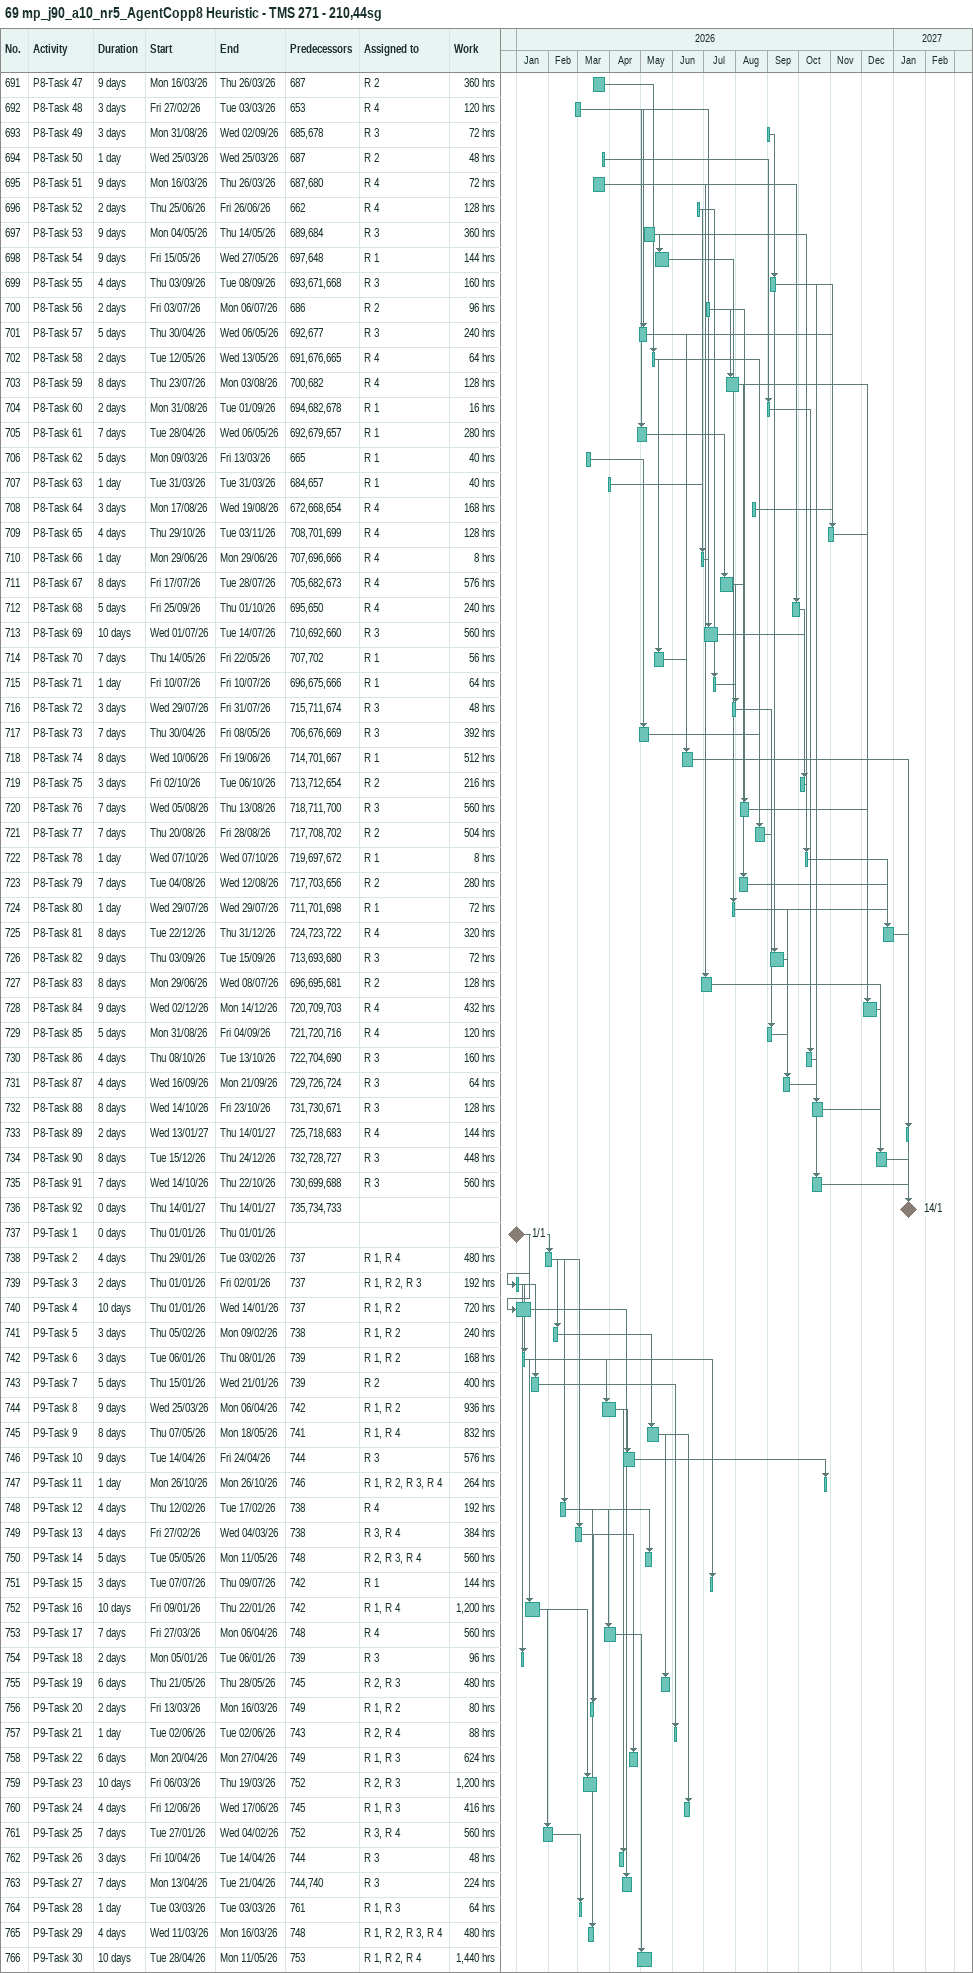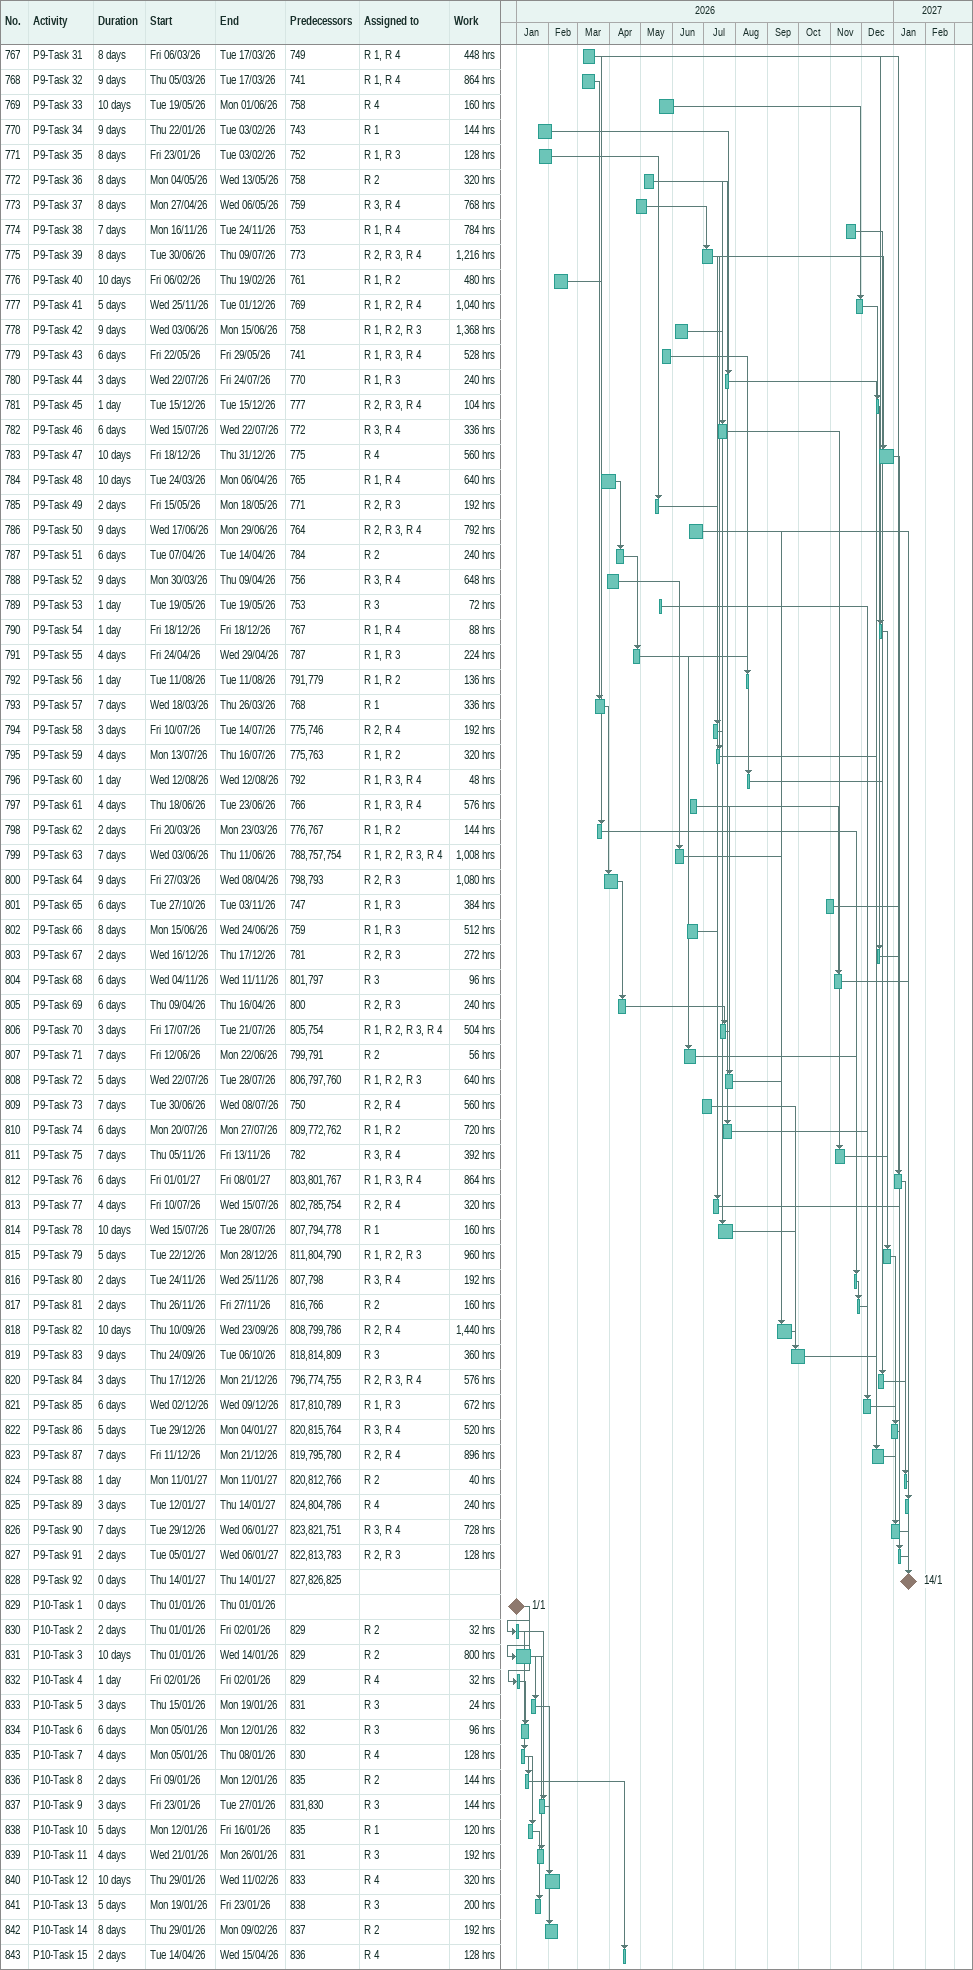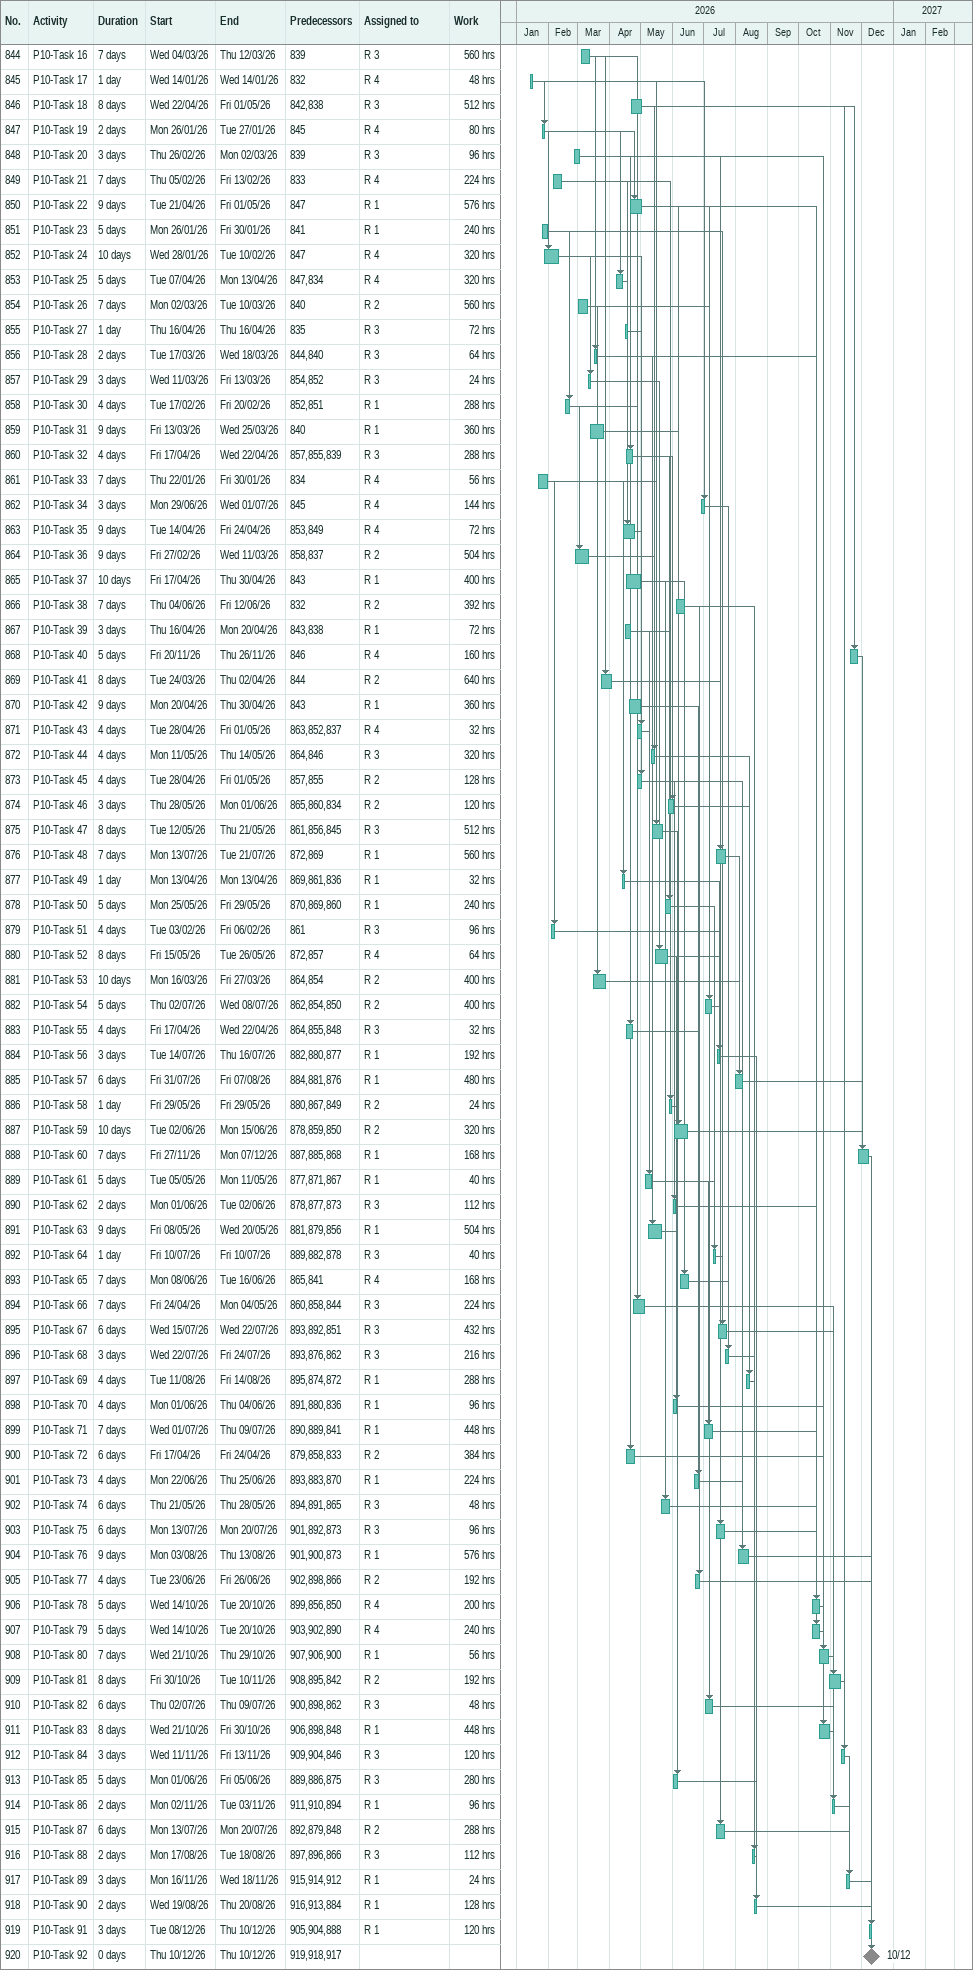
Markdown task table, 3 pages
69 mp_j90_a10_nr5_AgentCopp8 Heuristic - TMS 271 - 210,44sg

| ID | Task | Duration | Start | Finish | Predecessors | Resources | Work (h) |
|---|---|---|---|---|---|---|---|
| 691 | P8-Task 47 | 9d | 2026-03-16 | 2026-03-26 | 687 | R 2 | 360 |
| 692 | P8-Task 48 | 3d | 2026-02-27 | 2026-03-03 | 653 | R 4 | 120 |
| 693 | P8-Task 49 | 3d | 2026-08-31 | 2026-09-02 | 685, 678 | R 3 | 72 |
| 694 | P8-Task 50 | 1d | 2026-03-25 | 2026-03-25 | 687 | R 2 | 48 |
| 695 | P8-Task 51 | 9d | 2026-03-16 | 2026-03-26 | 687, 680 | R 4 | 72 |
| 696 | P8-Task 52 | 2d | 2026-06-25 | 2026-06-26 | 662 | R 4 | 128 |
| 697 | P8-Task 53 | 9d | 2026-05-04 | 2026-05-14 | 689, 684 | R 3 | 360 |
| 698 | P8-Task 54 | 9d | 2026-05-15 | 2026-05-27 | 697, 648 | R 1 | 144 |
| 699 | P8-Task 55 | 4d | 2026-09-03 | 2026-09-08 | 693, 671, 668 | R 3 | 160 |
| 700 | P8-Task 56 | 2d | 2026-07-03 | 2026-07-06 | 686 | R 2 | 96 |
| 701 | P8-Task 57 | 5d | 2026-04-30 | 2026-05-06 | 692, 677 | R 3 | 240 |
| 702 | P8-Task 58 | 2d | 2026-05-12 | 2026-05-13 | 691, 676, 665 | R 4 | 64 |
| 703 | P8-Task 59 | 8d | 2026-07-23 | 2026-08-03 | 700, 682 | R 4 | 128 |
| 704 | P8-Task 60 | 2d | 2026-08-31 | 2026-09-01 | 694, 682, 678 | R 1 | 16 |
| 705 | P8-Task 61 | 7d | 2026-04-28 | 2026-05-06 | 692, 679, 657 | R 1 | 280 |
| 706 | P8-Task 62 | 5d | 2026-03-09 | 2026-03-13 | 665 | R 1 | 40 |
| 707 | P8-Task 63 | 1d | 2026-03-31 | 2026-03-31 | 684, 657 | R 1 | 40 |
| 708 | P8-Task 64 | 3d | 2026-08-17 | 2026-08-19 | 672, 668, 654 | R 4 | 168 |
| 709 | P8-Task 65 | 4d | 2026-10-29 | 2026-11-03 | 708, 701, 699 | R 4 | 128 |
| 710 | P8-Task 66 | 1d | 2026-06-29 | 2026-06-29 | 707, 696, 666 | R 4 | 8 |
| 711 | P8-Task 67 | 8d | 2026-07-17 | 2026-07-28 | 705, 682, 673 | R 4 | 576 |
| 712 | P8-Task 68 | 5d | 2026-09-25 | 2026-10-01 | 695, 650 | R 4 | 240 |
| 713 | P8-Task 69 | 10d | 2026-07-01 | 2026-07-14 | 710, 692, 660 | R 3 | 560 |
| 714 | P8-Task 70 | 7d | 2026-05-14 | 2026-05-22 | 707, 702 | R 1 | 56 |
| 715 | P8-Task 71 | 1d | 2026-07-10 | 2026-07-10 | 696, 675, 666 | R 1 | 64 |
| 716 | P8-Task 72 | 3d | 2026-07-29 | 2026-07-31 | 715, 711, 674 | R 3 | 48 |
| 717 | P8-Task 73 | 7d | 2026-04-30 | 2026-05-08 | 706, 676, 669 | R 3 | 392 |
| 718 | P8-Task 74 | 8d | 2026-06-10 | 2026-06-19 | 714, 701, 667 | R 1 | 512 |
| 719 | P8-Task 75 | 3d | 2026-10-02 | 2026-10-06 | 713, 712, 654 | R 2 | 216 |
| 720 | P8-Task 76 | 7d | 2026-08-05 | 2026-08-13 | 718, 711, 700 | R 3 | 560 |
| 721 | P8-Task 77 | 7d | 2026-08-20 | 2026-08-28 | 717, 708, 702 | R 2 | 504 |
| 722 | P8-Task 78 | 1d | 2026-10-07 | 2026-10-07 | 719, 697, 672 | R 1 | 8 |
| 723 | P8-Task 79 | 7d | 2026-08-04 | 2026-08-12 | 717, 703, 656 | R 2 | 280 |
| 724 | P8-Task 80 | 1d | 2026-07-29 | 2026-07-29 | 711, 701, 698 | R 1 | 72 |
| 725 | P8-Task 81 | 8d | 2026-12-22 | 2026-12-31 | 724, 723, 722 | R 4 | 320 |
| 726 | P8-Task 82 | 9d | 2026-09-03 | 2026-09-15 | 713, 693, 680 | R 3 | 72 |
| 727 | P8-Task 83 | 8d | 2026-06-29 | 2026-07-08 | 696, 695, 681 | R 2 | 128 |
| 728 | P8-Task 84 | 9d | 2026-12-02 | 2026-12-14 | 720, 709, 703 | R 4 | 432 |
| 729 | P8-Task 85 | 5d | 2026-08-31 | 2026-09-04 | 721, 720, 716 | R 4 | 120 |
| 730 | P8-Task 86 | 4d | 2026-10-08 | 2026-10-13 | 722, 704, 690 | R 3 | 160 |
| 731 | P8-Task 87 | 4d | 2026-09-16 | 2026-09-21 | 729, 726, 724 | R 3 | 64 |
| 732 | P8-Task 88 | 8d | 2026-10-14 | 2026-10-23 | 731, 730, 671 | R 3 | 128 |
| 733 | P8-Task 89 | 2d | 2027-01-13 | 2027-01-14 | 725, 718, 683 | R 4 | 144 |
| 734 | P8-Task 90 | 8d | 2026-12-15 | 2026-12-24 | 732, 728, 727 | R 3 | 448 |
| 735 | P8-Task 91 | 7d | 2026-10-14 | 2026-10-22 | 730, 699, 688 | R 3 | 560 |
| 736 | P8-Task 92 | 0d | 2027-01-14 | 2027-01-14 | 735, 734, 733 |  |  |
| 737 | P9-Task 1 | 0d | 2026-01-01 | 2026-01-01 |  |  |  |
| 738 | P9-Task 2 | 4d | 2026-01-29 | 2026-02-03 | 737 | R 1, R 4 | 480 |
| 739 | P9-Task 3 | 2d | 2026-01-01 | 2026-01-02 | 737 | R 1, R 2, R 3 | 192 |
| 740 | P9-Task 4 | 10d | 2026-01-01 | 2026-01-14 | 737 | R 1, R 2 | 720 |
| 741 | P9-Task 5 | 3d | 2026-02-05 | 2026-02-09 | 738 | R 1, R 2 | 240 |
| 742 | P9-Task 6 | 3d | 2026-01-06 | 2026-01-08 | 739 | R 1, R 2 | 168 |
| 743 | P9-Task 7 | 5d | 2026-01-15 | 2026-01-21 | 739 | R 2 | 400 |
| 744 | P9-Task 8 | 9d | 2026-03-25 | 2026-04-06 | 742 | R 1, R 2 | 936 |
| 745 | P9-Task 9 | 8d | 2026-05-07 | 2026-05-18 | 741 | R 1, R 4 | 832 |
| 746 | P9-Task 10 | 9d | 2026-04-14 | 2026-04-24 | 744 | R 3 | 576 |
| 747 | P9-Task 11 | 1d | 2026-10-26 | 2026-10-26 | 746 | R 1, R 2, R 3, R 4 | 264 |
| 748 | P9-Task 12 | 4d | 2026-02-12 | 2026-02-17 | 738 | R 4 | 192 |
| 749 | P9-Task 13 | 4d | 2026-02-27 | 2026-03-04 | 738 | R 3, R 4 | 384 |
| 750 | P9-Task 14 | 5d | 2026-05-05 | 2026-05-11 | 748 | R 2, R 3, R 4 | 560 |
| 751 | P9-Task 15 | 3d | 2026-07-07 | 2026-07-09 | 742 | R 1 | 144 |
| 752 | P9-Task 16 | 10d | 2026-01-09 | 2026-01-22 | 742 | R 1, R 4 | 1200 |
| 753 | P9-Task 17 | 7d | 2026-03-27 | 2026-04-06 | 748 | R 4 | 560 |
| 754 | P9-Task 18 | 2d | 2026-01-05 | 2026-01-06 | 739 | R 3 | 96 |
| 755 | P9-Task 19 | 6d | 2026-05-21 | 2026-05-28 | 745 | R 2, R 3 | 480 |
| 756 | P9-Task 20 | 2d | 2026-03-13 | 2026-03-16 | 749 | R 1, R 2 | 80 |
| 757 | P9-Task 21 | 1d | 2026-06-02 | 2026-06-02 | 743 | R 2, R 4 | 88 |
| 758 | P9-Task 22 | 6d | 2026-04-20 | 2026-04-27 | 749 | R 1, R 3 | 624 |
| 759 | P9-Task 23 | 10d | 2026-03-06 | 2026-03-19 | 752 | R 2, R 3 | 1200 |
| 760 | P9-Task 24 | 4d | 2026-06-12 | 2026-06-17 | 745 | R 1, R 3 | 416 |
| 761 | P9-Task 25 | 7d | 2026-01-27 | 2026-02-04 | 752 | R 3, R 4 | 560 |
| 762 | P9-Task 26 | 3d | 2026-04-10 | 2026-04-14 | 744 | R 3 | 48 |
| 763 | P9-Task 27 | 7d | 2026-04-13 | 2026-04-21 | 744, 740 | R 3 | 224 |
| 764 | P9-Task 28 | 1d | 2026-03-03 | 2026-03-03 | 761 | R 1, R 3 | 64 |
| 765 | P9-Task 29 | 4d | 2026-03-11 | 2026-03-16 | 748 | R 1, R 2, R 3, R 4 | 480 |
| 766 | P9-Task 30 | 10d | 2026-04-28 | 2026-05-11 | 753 | R 1, R 2, R 4 | 1440 |
| 767 | P9-Task 31 | 8d | 2026-03-06 | 2026-03-17 | 749 | R 1, R 4 | 448 |
| 768 | P9-Task 32 | 9d | 2026-03-05 | 2026-03-17 | 741 | R 1, R 4 | 864 |
| 769 | P9-Task 33 | 10d | 2026-05-19 | 2026-06-01 | 758 | R 4 | 160 |
| 770 | P9-Task 34 | 9d | 2026-01-22 | 2026-02-03 | 743 | R 1 | 144 |
| 771 | P9-Task 35 | 8d | 2026-01-23 | 2026-02-03 | 752 | R 1, R 3 | 128 |
| 772 | P9-Task 36 | 8d | 2026-05-04 | 2026-05-13 | 758 | R 2 | 320 |
| 773 | P9-Task 37 | 8d | 2026-04-27 | 2026-05-06 | 759 | R 3, R 4 | 768 |
| 774 | P9-Task 38 | 7d | 2026-11-16 | 2026-11-24 | 753 | R 1, R 4 | 784 |
| 775 | P9-Task 39 | 8d | 2026-06-30 | 2026-07-09 | 773 | R 2, R 3, R 4 | 1216 |
| 776 | P9-Task 40 | 10d | 2026-02-06 | 2026-02-19 | 761 | R 1, R 2 | 480 |
| 777 | P9-Task 41 | 5d | 2026-11-25 | 2026-12-01 | 769 | R 1, R 2, R 4 | 1040 |
| 778 | P9-Task 42 | 9d | 2026-06-03 | 2026-06-15 | 758 | R 1, R 2, R 3 | 1368 |
| 779 | P9-Task 43 | 6d | 2026-05-22 | 2026-05-29 | 741 | R 1, R 3, R 4 | 528 |
| 780 | P9-Task 44 | 3d | 2026-07-22 | 2026-07-24 | 770 | R 1, R 3 | 240 |
| 781 | P9-Task 45 | 1d | 2026-12-15 | 2026-12-15 | 777 | R 2, R 3, R 4 | 104 |
| 782 | P9-Task 46 | 6d | 2026-07-15 | 2026-07-22 | 772 | R 3, R 4 | 336 |
| 783 | P9-Task 47 | 10d | 2026-12-18 | 2026-12-31 | 775 | R 4 | 560 |
| 784 | P9-Task 48 | 10d | 2026-03-24 | 2026-04-06 | 765 | R 1, R 4 | 640 |
| 785 | P9-Task 49 | 2d | 2026-05-15 | 2026-05-18 | 771 | R 2, R 3 | 192 |
| 786 | P9-Task 50 | 9d | 2026-06-17 | 2026-06-29 | 764 | R 2, R 3, R 4 | 792 |
| 787 | P9-Task 51 | 6d | 2026-04-07 | 2026-04-14 | 784 | R 2 | 240 |
| 788 | P9-Task 52 | 9d | 2026-03-30 | 2026-04-09 | 756 | R 3, R 4 | 648 |
| 789 | P9-Task 53 | 1d | 2026-05-19 | 2026-05-19 | 753 | R 3 | 72 |
| 790 | P9-Task 54 | 1d | 2026-12-18 | 2026-12-18 | 767 | R 1, R 4 | 88 |
| 791 | P9-Task 55 | 4d | 2026-04-24 | 2026-04-29 | 787 | R 1, R 3 | 224 |
| 792 | P9-Task 56 | 1d | 2026-08-11 | 2026-08-11 | 791, 779 | R 1, R 2 | 136 |
| 793 | P9-Task 57 | 7d | 2026-03-18 | 2026-03-26 | 768 | R 1 | 336 |
| 794 | P9-Task 58 | 3d | 2026-07-10 | 2026-07-14 | 775, 746 | R 2, R 4 | 192 |
| 795 | P9-Task 59 | 4d | 2026-07-13 | 2026-07-16 | 775, 763 | R 1, R 2 | 320 |
| 796 | P9-Task 60 | 1d | 2026-08-12 | 2026-08-12 | 792 | R 1, R 3, R 4 | 48 |
| 797 | P9-Task 61 | 4d | 2026-06-18 | 2026-06-23 | 766 | R 1, R 3, R 4 | 576 |
| 798 | P9-Task 62 | 2d | 2026-03-20 | 2026-03-23 | 776, 767 | R 1, R 2 | 144 |
| 799 | P9-Task 63 | 7d | 2026-06-03 | 2026-06-11 | 788, 757, 754 | R 1, R 2, R 3, R 4 | 1008 |
| 800 | P9-Task 64 | 9d | 2026-03-27 | 2026-04-08 | 798, 793 | R 2, R 3 | 1080 |
| 801 | P9-Task 65 | 6d | 2026-10-27 | 2026-11-03 | 747 | R 1, R 3 | 384 |
| 802 | P9-Task 66 | 8d | 2026-06-15 | 2026-06-24 | 759 | R 1, R 3 | 512 |
| 803 | P9-Task 67 | 2d | 2026-12-16 | 2026-12-17 | 781 | R 2, R 3 | 272 |
| 804 | P9-Task 68 | 6d | 2026-11-04 | 2026-11-11 | 801, 797 | R 3 | 96 |
| 805 | P9-Task 69 | 6d | 2026-04-09 | 2026-04-16 | 800 | R 2, R 3 | 240 |
| 806 | P9-Task 70 | 3d | 2026-07-17 | 2026-07-21 | 805, 754 | R 1, R 2, R 3, R 4 | 504 |
| 807 | P9-Task 71 | 7d | 2026-06-12 | 2026-06-22 | 799, 791 | R 2 | 56 |
| 808 | P9-Task 72 | 5d | 2026-07-22 | 2026-07-28 | 806, 797, 760 | R 1, R 2, R 3 | 640 |
| 809 | P9-Task 73 | 7d | 2026-06-30 | 2026-07-08 | 750 | R 2, R 4 | 560 |
| 810 | P9-Task 74 | 6d | 2026-07-20 | 2026-07-27 | 809, 772, 762 | R 1, R 2 | 720 |
| 811 | P9-Task 75 | 7d | 2026-11-05 | 2026-11-13 | 782 | R 3, R 4 | 392 |
| 812 | P9-Task 76 | 6d | 2027-01-01 | 2027-01-08 | 803, 801, 767 | R 1, R 3, R 4 | 864 |
| 813 | P9-Task 77 | 4d | 2026-07-10 | 2026-07-15 | 802, 785, 754 | R 2, R 4 | 320 |
| 814 | P9-Task 78 | 10d | 2026-07-15 | 2026-07-28 | 807, 794, 778 | R 1 | 160 |
| 815 | P9-Task 79 | 5d | 2026-12-22 | 2026-12-28 | 811, 804, 790 | R 1, R 2, R 3 | 960 |
| 816 | P9-Task 80 | 2d | 2026-11-24 | 2026-11-25 | 807, 798 | R 3, R 4 | 192 |
| 817 | P9-Task 81 | 2d | 2026-11-26 | 2026-11-27 | 816, 766 | R 2 | 160 |
| 818 | P9-Task 82 | 10d | 2026-09-10 | 2026-09-23 | 808, 799, 786 | R 2, R 4 | 1440 |
| 819 | P9-Task 83 | 9d | 2026-09-24 | 2026-10-06 | 818, 814, 809 | R 3 | 360 |
| 820 | P9-Task 84 | 3d | 2026-12-17 | 2026-12-21 | 796, 774, 755 | R 2, R 3, R 4 | 576 |
| 821 | P9-Task 85 | 6d | 2026-12-02 | 2026-12-09 | 817, 810, 789 | R 1, R 3 | 672 |
| 822 | P9-Task 86 | 5d | 2026-12-29 | 2027-01-04 | 820, 815, 764 | R 3, R 4 | 520 |
| 823 | P9-Task 87 | 7d | 2026-12-11 | 2026-12-21 | 819, 795, 780 | R 2, R 4 | 896 |
| 824 | P9-Task 88 | 1d | 2027-01-11 | 2027-01-11 | 820, 812, 766 | R 2 | 40 |
| 825 | P9-Task 89 | 3d | 2027-01-12 | 2027-01-14 | 824, 804, 786 | R 4 | 240 |
| 826 | P9-Task 90 | 7d | 2026-12-29 | 2027-01-06 | 823, 821, 751 | R 3, R 4 | 728 |
| 827 | P9-Task 91 | 2d | 2027-01-05 | 2027-01-06 | 822, 813, 783 | R 2, R 3 | 128 |
| 828 | P9-Task 92 | 0d | 2027-01-14 | 2027-01-14 | 827, 826, 825 |  |  |
| 829 | P10-Task 1 | 0d | 2026-01-01 | 2026-01-01 |  |  |  |
| 830 | P10-Task 2 | 2d | 2026-01-01 | 2026-01-02 | 829 | R 2 | 32 |
| 831 | P10-Task 3 | 10d | 2026-01-01 | 2026-01-14 | 829 | R 2 | 800 |
| 832 | P10-Task 4 | 1d | 2026-01-02 | 2026-01-02 | 829 | R 4 | 32 |
| 833 | P10-Task 5 | 3d | 2026-01-15 | 2026-01-19 | 831 | R 3 | 24 |
| 834 | P10-Task 6 | 6d | 2026-01-05 | 2026-01-12 | 832 | R 3 | 96 |
| 835 | P10-Task 7 | 4d | 2026-01-05 | 2026-01-08 | 830 | R 4 | 128 |
| 836 | P10-Task 8 | 2d | 2026-01-09 | 2026-01-12 | 835 | R 2 | 144 |
| 837 | P10-Task 9 | 3d | 2026-01-23 | 2026-01-27 | 831, 830 | R 3 | 144 |
| 838 | P10-Task 10 | 5d | 2026-01-12 | 2026-01-16 | 835 | R 1 | 120 |
| 839 | P10-Task 11 | 4d | 2026-01-21 | 2026-01-26 | 831 | R 3 | 192 |
| 840 | P10-Task 12 | 10d | 2026-01-29 | 2026-02-11 | 833 | R 4 | 320 |
| 841 | P10-Task 13 | 5d | 2026-01-19 | 2026-01-23 | 838 | R 3 | 200 |
| 842 | P10-Task 14 | 8d | 2026-01-29 | 2026-02-09 | 837 | R 2 | 192 |
| 843 | P10-Task 15 | 2d | 2026-04-14 | 2026-04-15 | 836 | R 4 | 128 |
| 844 | P10-Task 16 | 7d | 2026-03-04 | 2026-03-12 | 839 | R 3 | 560 |
| 845 | P10-Task 17 | 1d | 2026-01-14 | 2026-01-14 | 832 | R 4 | 48 |
| 846 | P10-Task 18 | 8d | 2026-04-22 | 2026-05-01 | 842, 838 | R 3 | 512 |
| 847 | P10-Task 19 | 2d | 2026-01-26 | 2026-01-27 | 845 | R 4 | 80 |
| 848 | P10-Task 20 | 3d | 2026-02-26 | 2026-03-02 | 839 | R 3 | 96 |
| 849 | P10-Task 21 | 7d | 2026-02-05 | 2026-02-13 | 833 | R 4 | 224 |
| 850 | P10-Task 22 | 9d | 2026-04-21 | 2026-05-01 | 847 | R 1 | 576 |
| 851 | P10-Task 23 | 5d | 2026-01-26 | 2026-01-30 | 841 | R 1 | 240 |
| 852 | P10-Task 24 | 10d | 2026-01-28 | 2026-02-10 | 847 | R 4 | 320 |
| 853 | P10-Task 25 | 5d | 2026-04-07 | 2026-04-13 | 847, 834 | R 4 | 320 |
| 854 | P10-Task 26 | 7d | 2026-03-02 | 2026-03-10 | 840 | R 2 | 560 |
| 855 | P10-Task 27 | 1d | 2026-04-16 | 2026-04-16 | 835 | R 3 | 72 |
| 856 | P10-Task 28 | 2d | 2026-03-17 | 2026-03-18 | 844, 840 | R 3 | 64 |
| 857 | P10-Task 29 | 3d | 2026-03-11 | 2026-03-13 | 854, 852 | R 3 | 24 |
| 858 | P10-Task 30 | 4d | 2026-02-17 | 2026-02-20 | 852, 851 | R 1 | 288 |
| 859 | P10-Task 31 | 9d | 2026-03-13 | 2026-03-25 | 840 | R 1 | 360 |
| 860 | P10-Task 32 | 4d | 2026-04-17 | 2026-04-22 | 857, 855, 839 | R 3 | 288 |
| 861 | P10-Task 33 | 7d | 2026-01-22 | 2026-01-30 | 834 | R 4 | 56 |
| 862 | P10-Task 34 | 3d | 2026-06-29 | 2026-07-01 | 845 | R 4 | 144 |
| 863 | P10-Task 35 | 9d | 2026-04-14 | 2026-04-24 | 853, 849 | R 4 | 72 |
| 864 | P10-Task 36 | 9d | 2026-02-27 | 2026-03-11 | 858, 837 | R 2 | 504 |
| 865 | P10-Task 37 | 10d | 2026-04-17 | 2026-04-30 | 843 | R 1 | 400 |
| 866 | P10-Task 38 | 7d | 2026-06-04 | 2026-06-12 | 832 | R 2 | 392 |
| 867 | P10-Task 39 | 3d | 2026-04-16 | 2026-04-20 | 843, 838 | R 1 | 72 |
| 868 | P10-Task 40 | 5d | 2026-11-20 | 2026-11-26 | 846 | R 4 | 160 |
| 869 | P10-Task 41 | 8d | 2026-03-24 | 2026-04-02 | 844 | R 2 | 640 |
| 870 | P10-Task 42 | 9d | 2026-04-20 | 2026-04-30 | 843 | R 1 | 360 |
| 871 | P10-Task 43 | 4d | 2026-04-28 | 2026-05-01 | 863, 852, 837 | R 4 | 32 |
| 872 | P10-Task 44 | 4d | 2026-05-11 | 2026-05-14 | 864, 846 | R 3 | 320 |
| 873 | P10-Task 45 | 4d | 2026-04-28 | 2026-05-01 | 857, 855 | R 2 | 128 |
| 874 | P10-Task 46 | 3d | 2026-05-28 | 2026-06-01 | 865, 860, 834 | R 2 | 120 |
| 875 | P10-Task 47 | 8d | 2026-05-12 | 2026-05-21 | 861, 856, 845 | R 3 | 512 |
| 876 | P10-Task 48 | 7d | 2026-07-13 | 2026-07-21 | 872, 869 | R 1 | 560 |
| 877 | P10-Task 49 | 1d | 2026-04-13 | 2026-04-13 | 869, 861, 836 | R 1 | 32 |
| 878 | P10-Task 50 | 5d | 2026-05-25 | 2026-05-29 | 870, 869, 860 | R 1 | 240 |
| 879 | P10-Task 51 | 4d | 2026-02-03 | 2026-02-06 | 861 | R 3 | 96 |
| 880 | P10-Task 52 | 8d | 2026-05-15 | 2026-05-26 | 872, 857 | R 4 | 64 |
| 881 | P10-Task 53 | 10d | 2026-03-16 | 2026-03-27 | 864, 854 | R 2 | 400 |
| 882 | P10-Task 54 | 5d | 2026-07-02 | 2026-07-08 | 862, 854, 850 | R 2 | 400 |
| 883 | P10-Task 55 | 4d | 2026-04-17 | 2026-04-22 | 864, 855, 848 | R 3 | 32 |
| 884 | P10-Task 56 | 3d | 2026-07-14 | 2026-07-16 | 882, 880, 877 | R 1 | 192 |
| 885 | P10-Task 57 | 6d | 2026-07-31 | 2026-08-07 | 884, 881, 876 | R 1 | 480 |
| 886 | P10-Task 58 | 1d | 2026-05-29 | 2026-05-29 | 880, 867, 849 | R 2 | 24 |
| 887 | P10-Task 59 | 10d | 2026-06-02 | 2026-06-15 | 878, 859, 850 | R 2 | 320 |
| 888 | P10-Task 60 | 7d | 2026-11-27 | 2026-12-07 | 887, 885, 868 | R 1 | 168 |
| 889 | P10-Task 61 | 5d | 2026-05-05 | 2026-05-11 | 877, 871, 867 | R 1 | 40 |
| 890 | P10-Task 62 | 2d | 2026-06-01 | 2026-06-02 | 878, 877, 873 | R 3 | 112 |
| 891 | P10-Task 63 | 9d | 2026-05-08 | 2026-05-20 | 881, 879, 856 | R 1 | 504 |
| 892 | P10-Task 64 | 1d | 2026-07-10 | 2026-07-10 | 889, 882, 878 | R 3 | 40 |
| 893 | P10-Task 65 | 7d | 2026-06-08 | 2026-06-16 | 865, 841 | R 4 | 168 |
| 894 | P10-Task 66 | 7d | 2026-04-24 | 2026-05-04 | 860, 858, 844 | R 3 | 224 |
| 895 | P10-Task 67 | 6d | 2026-07-15 | 2026-07-22 | 893, 892, 851 | R 3 | 432 |
| 896 | P10-Task 68 | 3d | 2026-07-22 | 2026-07-24 | 893, 876, 862 | R 3 | 216 |
| 897 | P10-Task 69 | 4d | 2026-08-11 | 2026-08-14 | 895, 874, 872 | R 1 | 288 |
| 898 | P10-Task 70 | 4d | 2026-06-01 | 2026-06-04 | 891, 880, 836 | R 1 | 96 |
| 899 | P10-Task 71 | 7d | 2026-07-01 | 2026-07-09 | 890, 889, 841 | R 1 | 448 |
| 900 | P10-Task 72 | 6d | 2026-04-17 | 2026-04-24 | 879, 858, 833 | R 2 | 384 |
| 901 | P10-Task 73 | 4d | 2026-06-22 | 2026-06-25 | 893, 883, 870 | R 1 | 224 |
| 902 | P10-Task 74 | 6d | 2026-05-21 | 2026-05-28 | 894, 891, 865 | R 3 | 48 |
| 903 | P10-Task 75 | 6d | 2026-07-13 | 2026-07-20 | 901, 892, 873 | R 3 | 96 |
| 904 | P10-Task 76 | 9d | 2026-08-03 | 2026-08-13 | 901, 900, 873 | R 1 | 576 |
| 905 | P10-Task 77 | 4d | 2026-06-23 | 2026-06-26 | 902, 898, 866 | R 2 | 192 |
| 906 | P10-Task 78 | 5d | 2026-10-14 | 2026-10-20 | 899, 856, 850 | R 4 | 200 |
| 907 | P10-Task 79 | 5d | 2026-10-14 | 2026-10-20 | 903, 902, 890 | R 4 | 240 |
| 908 | P10-Task 80 | 7d | 2026-10-21 | 2026-10-29 | 907, 906, 900 | R 1 | 56 |
| 909 | P10-Task 81 | 8d | 2026-10-30 | 2026-11-10 | 908, 895, 842 | R 2 | 192 |
| 910 | P10-Task 82 | 6d | 2026-07-02 | 2026-07-09 | 900, 898, 862 | R 3 | 48 |
| 911 | P10-Task 83 | 8d | 2026-10-21 | 2026-10-30 | 906, 898, 848 | R 1 | 448 |
| 912 | P10-Task 84 | 3d | 2026-11-11 | 2026-11-13 | 909, 904, 846 | R 3 | 120 |
| 913 | P10-Task 85 | 5d | 2026-06-01 | 2026-06-05 | 889, 886, 875 | R 3 | 280 |
| 914 | P10-Task 86 | 2d | 2026-11-02 | 2026-11-03 | 911, 910, 894 | R 1 | 96 |
| 915 | P10-Task 87 | 6d | 2026-07-13 | 2026-07-20 | 892, 879, 848 | R 2 | 288 |
| 916 | P10-Task 88 | 2d | 2026-08-17 | 2026-08-18 | 897, 896, 866 | R 3 | 112 |
| 917 | P10-Task 89 | 3d | 2026-11-16 | 2026-11-18 | 915, 914, 912 | R 1 | 24 |
| 918 | P10-Task 90 | 2d | 2026-08-19 | 2026-08-20 | 916, 913, 884 | R 1 | 128 |
| 919 | P10-Task 91 | 3d | 2026-12-08 | 2026-12-10 | 905, 904, 888 | R 1 | 120 |
| 920 | P10-Task 92 | 0d | 2026-12-10 | 2026-12-10 | 919, 918, 917 |  |  |
